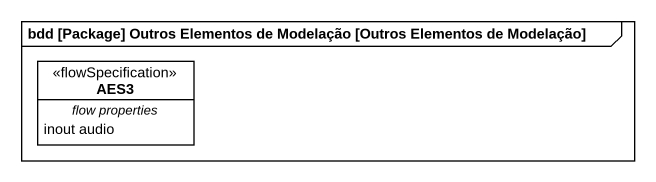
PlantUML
@startuml
mainframe bdd [Package] Outros Elementos de Modelação [Outros Elementos de Modelação]
hide circle
hide empty members
interface AES3 <<flowSpecification>> {
  -- flow properties --
  inout audio
}
@enduml
